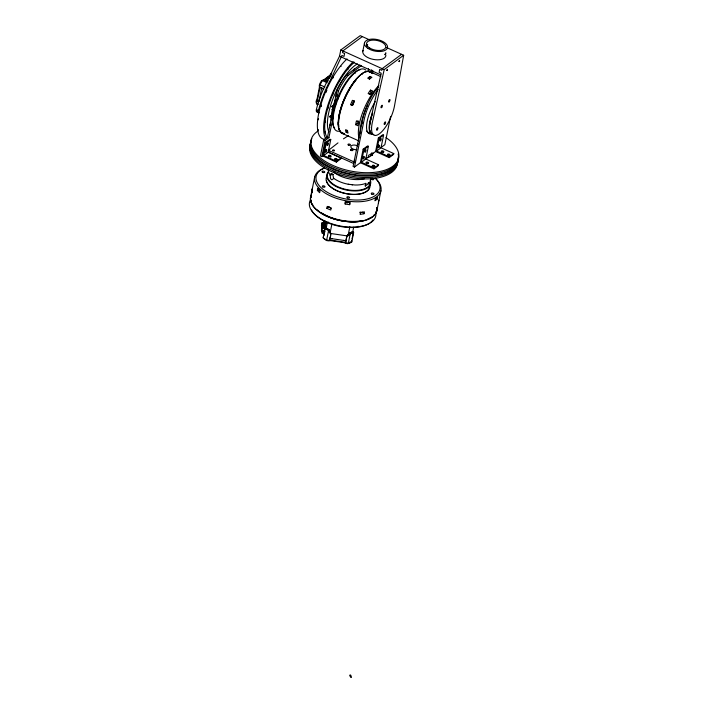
<?xml version="1.0" encoding="UTF-8"?>
<svg xmlns="http://www.w3.org/2000/svg" width="713" height="713" viewBox="0 0 713 713"><rect width="100%" height="100%" fill="white"/><g stroke="black" fill="none" stroke-linecap="round" stroke-linejoin="round"><path stroke-width="1.07" d="M324.968 122.449C323.631 121.326 326.902 119.775 324.861 123.278A44.732 15.98 -65.7 0 0 324.932 130.818L325.03 131.495M332.106 238.721A3.191 1.604 11.5 0 0 329.807 238.908C330.092 236.796 332.276 231.761 328.648 230.976M330.707 233.891L330.743 233.329M323.934 224.417L325.146 224.978L321.946 224.123L321.928 222.946L326.099 223.561M323.916 226.618L325.173 226.966L323.969 226.52M325.19 224.729L321.893 224.39L321.875 223.383L325.583 223.971M325.164 226.306L323.952 225.736M323.916 227.331L325.226 227.42L323.969 227.073M325.11 120.827L325.208 120.025A44.732 15.98 -65.7 0 1 327.133 110.533L328.123 107.503L327.365 109.481M362.32 36.595L342.864 50.926L342.534 52.584L344.611 53.528L344.022 56.425L341.937 55.489L330.912 79.143A48.992 17.495 -65.7 0 0 318.47 110.435L318.889 112.788L316.483 111.602L316.385 109.49A48.983 17.495 -65.7 0 1 328.827 78.198L339.522 56.211L340.787 49.99L360.234 35.65L369.361 39.776M348.416 68.323C347.195 71.933 347.151 67.485 348.621 68.029A44.732 15.98 -65.7 0 1 354.441 62.209M324.504 220.62L324.246 222.108M341.099 66.371L341.126 66.264M318.354 129.597L318.346 130.176M325.351 221.743L324.914 223.935M348.256 184.248L355.074 185.015A21.951 11.007 11.5 0 0 365.814 183.357L365.27 186.066L369.994 182.581L370.546 179.872A21.951 11.007 11.5 0 0 371.277 178.393M317.57 105.016A18.181 6.497 -65.7 0 1 316.412 103.385L317.347 100.034A3.191 1.141 -65.7 0 0 317.793 98.617L319.718 88.849A3.191 1.141 -65.7 0 0 319.709 87.449L320.075 84.838A18.181 6.497 -65.7 0 1 322.392 80.587L323.818 79.508L327.196 81.032M319.201 100.462L321.732 87.663M325.28 81.113L325.449 80.248A3.191 1.141 -65.7 0 0 326.447 80.23M331.456 74.74L327.124 78.011L326.697 80.159L328.274 80.872M369.387 79.544L369.994 76.451L371.901 77.316A33.823 12.076 -65.7 0 0 369.61 79.036L367.712 78.18A33.823 12.076 -65.7 0 1 369.994 76.451M310.627 196.966L314.691 177.011M359.958 65.017L346.75 74.758A29.447 10.517 -65.7 0 0 337.008 90.31L327.517 136.994L323.72 139.793L320.413 156.022L321.83 156.664L323.595 155.363M321.83 156.664L325.128 140.434L328.925 137.636L333.345 115.925M328.176 152.261L330.761 139.552L329.95 139.187L325.52 142.448L322.766 155.969L336.349 162.101L340.778 158.839L340.939 158.028L328.176 152.261L323.747 155.523L336.509 161.29L340.939 158.028M323.747 155.523L326.331 142.814L330.761 139.552M317.356 190.326L317.793 188.161A33.823 16.96 11.5 0 0 320.092 190.523L319.647 192.688A33.823 16.96 11.5 0 1 317.356 190.326L319.513 189.997M335.333 106.148L338.425 90.952A29.447 10.517 -65.7 0 1 348.158 75.391L361.375 65.649M321.928 222.946L321.465 230.602L324.584 231.057M325.654 226.404L321.884 225.852L321.777 226.395L321.848 231.083L324.673 231.493M325.529 224.238L325.574 223.641C322.223 222.599 321.287 224.069 325.208 224.194L325.28 228.169M325.003 227.162L324.968 224.559L324.95 227.438L321.937 226.992L325.226 227.42M321.465 230.602L321.991 226.725M321.848 231.083L321.964 230.54L324.789 230.959M321.884 225.852L321.955 228L322.579 228.098L322.632 227.5L325.591 228.213M323.675 223.365L324.112 221.199M326.848 208.294L327.231 206.396A33.823 16.96 11.5 0 0 331.171 208.143L330.787 210.041A33.823 16.96 11.5 0 1 326.848 208.294L329.067 206.601M336.349 162.101L336.509 161.29M323.836 233.311L322.16 233.071L322.481 231.502L324.994 231.868M323.898 225.46L325.199 225.263L323.898 225.299M324.754 223.249L325.164 221.244M324.941 223.338L325.342 221.387M345.493 242.875L346.821 236.511L348.042 235.121L350.074 234.63L349.646 232.893A16.907 8.476 11.5 0 0 352.668 231.752L353.648 232.545L351.723 242.01A18.181 9.117 11.5 0 1 348.318 243.285L344.673 242.429A3.191 1.604 11.5 0 0 343.185 242.019L331.777 240.343A3.191 1.604 11.5 0 0 329.852 240.406L326.652 240.112A18.181 9.117 11.5 0 1 323.194 237.83L324.575 229.568M323.194 237.83L325.119 228.365L326.26 227.919A16.907 8.476 11.5 0 0 329.344 229.951L328.417 231.458C332.552 232.447 330.03 238.115 329.477 240.531M325.173 229.033L325.654 228.267L322.579 228.098M326.117 228.499L327.374 222.313M326.394 228.552L326.26 227.919M362.801 51.265L364.486 42.976M326.652 240.112L328.577 230.647L329.344 229.951M330.208 232.358L331.884 224.114M368.211 71.38L368.648 69.232M345.154 203.998L345.6 201.832A33.823 16.96 11.5 0 0 350.128 202.501L349.682 204.658A33.823 16.96 11.5 0 1 345.154 203.998L345.128 201.841M378.255 87.031A30.632 10.936 -65.7 0 0 362.605 119.615L353.078 166.423L354.495 167.065L364.022 120.256A30.632 10.936 -65.7 0 1 378.273 89.357M365.805 159.008L368.389 146.299L367.578 145.924L363.149 149.186L360.395 162.716L373.977 168.847L378.407 165.585L378.567 164.774L365.805 159.008L361.375 162.27L374.138 168.036L378.567 164.774M361.375 162.27L363.96 149.561L368.389 146.299M348.185 234.996L349.86 226.752M370.261 121.424L381.197 73.225L379.12 72.28L379.708 69.375L381.794 70.32L382.132 68.662L401.579 54.322M348.318 243.285L350.243 233.819L349.646 232.893M403.665 55.266L384.209 69.598L372.338 122.369A22.335 7.977 -65.7 0 0 379.637 133.607A22.335 7.977 -65.7 0 0 394.592 105.346L403.665 55.266L386.482 47.504M352.579 232.893L352.668 231.752M352.623 232.376L353.675 227.224M352.035 238.926L353.006 234.167M365.261 186.066L365.814 183.357M381.009 147.796L383.594 135.087L382.783 134.721L378.353 137.983L375.608 151.504L389.182 157.635L393.612 154.373L393.772 153.562L381.009 147.796L376.589 151.058L389.351 156.824L393.772 153.562M376.589 151.058L379.173 138.349L383.594 135.087M364.004 213.731L364.388 211.841A33.823 16.96 11.5 0 1 360.484 212.438L360.101 214.328A33.823 16.96 11.5 0 0 364.004 213.731L362.48 212.162M373.977 168.847L374.138 168.036M390.608 116.379L384.851 144.686L381.286 147.324M377.177 199.087L377.623 196.922A33.823 16.96 11.5 0 1 375.386 198.624L374.949 200.781A33.823 16.96 11.5 0 0 377.177 199.087L375.368 198.276M376.865 210.683L380.92 190.719M389.182 157.635L389.351 156.824M333.06 78.02L333.345 77.254M353.586 70.168L354.441 68.787L354.593 69.633M327.971 107.52L328.203 106.745A44.732 15.98 -65.7 0 1 331.893 96.415L333.559 92.547A44.732 15.98 -65.7 0 1 339.263 81.425L340.27 79.446L339.326 81.371M324.647 229.319L325.378 229.105M337.998 142.885L329.37 149.65A1.916 0.963 11.5 0 0 330.057 151.085L355.038 162.368M326.224 91.237L326.162 92.351M318.39 118.723L318.328 119.837M366.847 45.445L367.685 44.723L366.874 46.434M321.198 105.301L320.93 106.602M321.305 105.114L320.903 106.558M343.514 240.397A3.191 1.604 11.5 0 1 345.823 241.252L347.026 235.513L349.825 234.078M340.368 79.562L340.645 79.116A44.732 15.98 -65.7 0 1 347.142 69.803L347.284 69.633M326.34 90.988L326.911 90.364M336.295 94.633L336.144 96.228M327.811 173.018L328.283 172.314M346.117 132.217A33.823 12.076 -65.7 0 1 345.636 129.721L347.534 130.577A33.823 12.076 -65.7 0 0 348.015 133.073L346.117 132.217L347.365 130.39M330.511 123.661L329.887 125.39L330.476 125.158M368.817 183.918L369.994 182.581M336.438 94.455L336.892 94.374M331.821 73.082L330.805 73.902A4.465 1.595 -65.7 0 1 329.281 75.73L323.515 80.079A4.465 1.595 -65.7 0 1 323.158 80.302M321.741 87.61L321.233 87.993A3.191 1.141 -65.7 0 1 321.349 89.58M316.893 100.97L318.524 101.709L319.032 101.326M355.671 124.713A33.823 12.076 -65.7 0 1 356.438 120.836L358.612 121.816A33.823 12.076 -65.7 0 0 357.846 125.693L355.671 124.713L358.826 122.324M348.55 135.515L343.47 138.848M354.495 167.065L360.742 162.457M365.208 159.168L368.781 156.53M370.564 155.22L375.92 151.272M347.686 234.764L349.575 234.042M353.648 232.545L350.243 233.819M352.356 231.885L349.432 232.991M351.384 232.714L352.267 232.295M350.377 233.098L349.352 233.401M333.238 174.427L330.253 174.97L329.62 174.141A21.951 11.007 11.5 0 1 328.399 169.141M333.265 93.18L332.41 95.168M351.964 184.81L352.605 184.854M325.101 224.408L325.725 224.506M323.934 224.542L325.181 224.782M325.556 226.262L321.385 225.656L325.395 226.119L325.422 227.973M322.009 227.893L326.18 228.508M321.51 230.165L324.477 230.602M329.994 233.392L347.98 236.021M324.504 234.898L323.497 234.746A3.191 1.604 11.5 0 0 324.121 234.417M329.531 238.338L346.465 240.816M329.451 231.235L329.041 231.083M348.809 184.373L345.671 183.696A21.951 11.007 11.5 0 1 334.682 178.999L333.675 178.25M352.4 100.399L354.308 101.255A33.823 12.076 -65.7 0 0 352.498 105.471L350.6 104.615A33.823 12.076 -65.7 0 1 352.4 100.399L354.521 100.988M350.6 104.615L352.712 105.203M340.787 49.99L384.209 69.598M339.522 56.211L380.867 74.883M369.771 71.63L380.858 76.639M346.75 74.758L348.158 75.391M370.502 90.088L372.676 91.068A33.823 12.076 -65.7 0 0 370.314 94.49L368.14 93.51A33.823 12.076 -65.7 0 1 370.502 90.088L371.161 93.537M329.762 76.585L331.839 77.521M329.121 77.949L329.664 78.189M327.124 78.011L328.693 78.724M322.392 80.587L327.222 82.77M337.008 90.31L338.425 90.952M320.075 84.838L324.905 87.022M319.602 87.253L323.845 89.17M331.884 109.561L333.809 110.435M316.412 103.385L318.346 104.258M316.385 109.49L318.47 110.426M378.353 137.983L379.173 138.349M316.269 110.372L318.354 111.317M316.305 111.094L318.381 112.039M316.483 111.602L319.326 112.779M342.338 133.447L358.773 140.871M363.149 149.186L363.96 149.561M327.517 136.994L328.925 137.636M323.72 139.793L325.128 140.434M325.52 142.448L326.331 142.814M353.71 163.535L329.727 152.707A1.916 0.963 11.5 0 1 329.041 151.272M329.468 230.112L326.474 228.151M328.577 230.647L325.119 228.365M323.818 79.508L324.13 79.74A3.191 1.141 -65.7 0 0 324.816 79.499L330.582 75.15A3.191 1.141 -65.7 0 0 331.117 74.615M325.235 132.68L325.342 133.153A44.732 15.98 -65.7 0 0 327.401 137.85M351.705 240.548L351.723 242.01M349.646 202.501L349.682 204.658M350.226 241.698L350.243 242.687A16.907 8.476 11.5 0 1 347.65 243.659L345.662 243.32A4.465 2.237 11.5 0 0 342.953 242.447L331.545 240.771A4.465 2.237 11.5 0 0 328.845 240.86L326.857 240.611A16.907 8.476 11.5 0 1 324.228 238.873M325.547 221.244L325.591 228.534M322.561 223.205L322.508 223.802M322.133 230.932L322.16 233.071M385.858 54.999A11.738 5.891 11.5 0 1 373.157 59.375A11.738 5.891 11.5 0 1 363.122 50.391M373.808 134.481A22.335 7.977 -65.7 0 1 371.847 115.845M372.097 115.132A22.335 7.977 -65.7 0 1 372.632 113.688M371.892 133.688A22.968 8.208 -65.7 0 1 366.687 124.454A22.968 8.208 -65.7 0 1 375.288 101.629M370.484 133.046A22.968 8.208 -65.7 0 1 368.924 133.295M338.488 131.335A33.823 12.076 -65.7 0 1 339.522 95.462A33.823 12.076 -65.7 0 1 365.849 70.159M334.691 128.162A32.54 11.622 -65.7 0 1 338.47 96.032A32.54 11.622 -65.7 0 1 360.11 69.678M343.006 133.634A33.823 12.076 -65.7 0 1 345.636 96.005A33.823 12.076 -65.7 0 1 371.642 73.109M343.755 133.714A33.823 12.076 -65.7 0 0 344.548 133.688A33.823 12.076 -65.7 0 1 344.789 98.136A33.823 12.076 -65.7 0 1 371.58 72.931M369.379 71.87A33.502 11.961 -65.7 0 1 370.68 72.476M343.399 133.465A33.502 11.961 -65.7 0 1 339.985 130.684M339.611 129.855A33.502 11.961 -65.7 0 1 339.299 128.928M338.844 126.798A33.502 11.961 -65.7 0 1 338.648 124.32M338.639 122.966A33.502 11.961 -65.7 0 1 356.366 79.642M361.544 74.562A33.502 11.961 -65.7 0 1 362.534 73.831M338.345 98.866A2.424 0.865 -65.7 0 1 338.283 97.886M338.728 96.478A2.424 0.865 -65.7 0 1 338.96 96.014M339.486 95.212A2.424 0.865 -65.7 0 1 339.762 94.918M354.878 73.109A2.424 0.865 -65.7 0 1 355.502 73.047M369.37 94.392A1.373 0.49 -65.7 0 1 370.314 93.26A1.373 0.49 -65.7 0 1 370.448 94.33M358.692 121.629A1.373 0.49 -65.7 0 1 357.908 122.066A1.373 0.49 -65.7 0 1 358.078 120.755M358.969 137.966A33.823 12.076 -65.7 0 1 378.897 85.533M360.145 133.741A32.54 11.622 -65.7 0 1 366.054 108.519M366.874 106.683A32.54 11.622 -65.7 0 1 367.73 104.873M362.177 123.643A1.373 0.49 -65.7 0 1 362.578 122.395M369.744 71.968A33.502 11.961 -65.7 0 1 370.377 72.352M343.604 133.331A33.502 11.961 -65.7 0 1 339.45 130.256M338.256 124.927A33.502 11.961 -65.7 0 1 338.229 122.173M338.675 117.52A33.502 11.961 -65.7 0 1 356.91 78.332M365.894 71.746A33.502 11.961 -65.7 0 1 369.067 71.692M369.53 132.823A22.335 7.977 -65.7 0 1 368.113 132.493M367.329 131.905A22.335 7.977 -65.7 0 1 366.696 131.04M369.646 132.306A21.951 7.843 -65.7 0 1 368.648 132.244M372.444 134.329A22.335 7.977 -65.7 0 1 372.596 112.823M372.721 134.089A21.951 7.843 -65.7 0 1 369.904 130.292M369.673 127.877A21.951 7.843 -65.7 0 1 369.682 126.959M369.824 124.998A21.951 7.843 -65.7 0 1 370.136 122.877M370.6 120.622A21.951 7.843 -65.7 0 1 370.894 119.454M371.223 118.269A21.951 7.843 -65.7 0 1 371.589 117.066M316.911 103.287A16.907 6.043 -65.7 0 1 316.037 102.048L316.412 100.319A4.465 1.595 -65.7 0 0 317.338 97.645L319.272 87.877A4.465 1.595 -65.7 0 0 319.255 85.916L319.558 84.241A16.907 6.043 -65.7 0 1 321.313 81.006L322.276 80.284A4.465 1.595 -65.7 0 0 322.543 80.426M319.424 99.348A3.191 1.141 -65.7 0 1 318.524 101.709M324.201 139.311A46.835 16.729 -65.7 0 1 320.458 106.192A46.835 16.729 -65.7 0 1 347.035 58.921M372.756 70.444A46.835 16.729 -65.7 0 1 372.596 73.626M325.725 138.643A46.835 16.729 -65.7 0 1 329.076 101.638A46.835 16.729 -65.7 0 1 353.283 61.737M371.633 69.776A44.732 15.98 -65.7 0 1 371.625 72.646M368.389 68.813A39.563 14.126 -65.7 0 1 368.826 71.63M328.96 132.012A39.563 14.126 -65.7 0 1 334.041 96.068A39.563 14.126 -65.7 0 1 357.409 63.903M331.189 120.114A32.415 11.577 -65.7 0 1 335.297 99.882M398.202 156.994A44.669 22.397 11.5 0 1 351.91 174.186A44.669 22.397 11.5 0 1 310.948 141.406M398.193 154.017A44.669 22.397 11.5 0 1 352.195 172.778A44.669 22.397 11.5 0 1 311.839 138.589M372.632 154.427A18.502 9.278 11.5 0 1 372.427 155.024M372.516 154.596A18.502 9.278 11.5 0 1 372.471 155.22M386 137.645A44.669 22.397 11.5 0 1 388.041 168.963A44.669 22.397 11.5 0 1 328.337 163.17A44.669 22.397 11.5 0 1 318.007 131.049M372.917 153.028A18.502 9.278 11.5 0 1 365.519 158.277M397.792 158.999A44.669 22.397 11.5 0 1 350.021 175.906A44.669 22.397 11.5 0 1 311.153 141.994M398.166 159.142A44.669 22.397 11.5 0 1 350.306 174.507A44.669 22.397 11.5 0 1 310.823 142.003M397.506 160.407A44.669 22.397 11.5 0 1 351.224 177.59A44.669 22.397 11.5 0 1 310.253 144.81M375.956 213.802A33.823 16.96 11.5 0 1 338.951 225.736A33.823 16.96 11.5 0 1 310.342 200.121M372.935 219.952A32.54 16.319 11.5 0 1 370.635 222.394M369.655 223.116A32.54 16.319 11.5 0 1 337.819 225.968A32.54 16.319 11.5 0 1 311.519 209.987M376.919 207.51A33.823 16.96 11.5 0 1 341.01 220.691A33.823 16.96 11.5 0 1 311.412 194.872M376.616 210.264A33.502 16.8 11.5 0 1 375.519 213.098M374.218 214.827A33.502 16.8 11.5 0 1 373.407 215.638M371.464 217.117A33.502 16.8 11.5 0 1 367.81 218.971M361.767 220.673A33.502 16.8 11.5 0 1 321.527 212.911M318.782 211.039A33.502 16.8 11.5 0 1 317.535 210.059M312.802 204.889A33.502 16.8 11.5 0 1 312.178 203.82M311.269 201.699A33.502 16.8 11.5 0 1 310.823 199.604M310.85 197.572A33.502 16.8 11.5 0 1 311.349 195.62M358.434 226.342A2.424 1.212 11.5 0 1 357.516 226.449M328.559 222.242A2.424 1.212 11.5 0 1 328.042 222.153M348.693 202.136A1.373 0.686 11.5 0 1 347.213 202.43A1.373 0.686 11.5 0 1 346.028 201.565M346.09 202.75A1.373 0.686 11.5 0 1 347.712 202.884M376.099 179.043A33.823 16.96 11.5 0 1 367.605 200.692A33.823 16.96 11.5 0 1 322.704 191.396A33.823 16.96 11.5 0 1 323.96 168.25M375.368 178.259A32.54 16.319 11.5 0 1 367.204 198.954A32.54 16.319 11.5 0 1 324.219 190.291A32.54 16.319 11.5 0 1 324.46 168.001M378.416 200.38A33.823 16.96 11.5 0 1 378.451 202.724M376.972 207.581A33.823 16.96 11.5 0 1 341.135 220.602A33.823 16.96 11.5 0 1 311.305 195.023M378.888 200.059A33.823 16.96 11.5 0 1 378.835 200.834M372.391 178.339A1.373 0.686 11.5 0 1 373.755 179.239A1.373 0.686 11.5 0 1 372.418 179.738A1.373 0.686 11.5 0 1 371.054 178.847M376.562 210.549A33.502 16.8 11.5 0 1 375.484 213.454M363.095 220.816A33.502 16.8 11.5 0 1 361.438 221.155M359.709 221.422A33.502 16.8 11.5 0 1 322.098 213.74M310.948 201.298A33.502 16.8 11.5 0 1 310.761 200.237M310.743 198.152A33.502 16.8 11.5 0 1 311.224 196.155M331.144 208.098A1.373 0.686 11.5 0 1 329.78 207.198M360.849 212.1A1.373 0.686 11.5 0 1 359.682 212.278M369.851 184.186A22.335 11.203 11.5 0 1 346.937 193.704A22.335 11.203 11.5 0 1 326.741 176.539M369.494 187.341A21.951 11.007 11.5 0 1 367.801 190.335M367.24 190.852A21.951 11.007 11.5 0 1 346.883 193.838A21.951 11.007 11.5 0 1 327.855 183.856M327.419 183.161A21.951 11.007 11.5 0 1 327.062 182.457M326.777 181.753A21.951 11.007 11.5 0 1 326.438 180.362M326.527 178.357A21.951 11.007 11.5 0 1 326.973 177.091M370.314 180.068A22.335 11.203 11.5 0 1 346.981 190.175A22.335 11.203 11.5 0 1 328.221 171.949M370.404 181.271A21.951 11.007 11.5 0 1 346.402 189.524A21.951 11.007 11.5 0 1 328.14 172.43M353.443 232.144A17.87 8.957 11.5 0 1 350.136 233.383M328.818 230.272A17.87 8.957 11.5 0 1 325.44 228.053M364.61 178.713A21.951 11.007 11.5 0 1 333.72 172.047M371.91 152.76A17.87 8.957 11.5 0 1 368.229 155.479M354.744 160.541A0.954 0.481 11.5 0 1 354.717 159.765M356.874 149.757A4.465 2.237 11.5 0 1 350.823 146.504A4.465 2.237 11.5 0 1 357.694 145.907M357.587 144.997A1.274 0.642 11.5 0 1 358.354 144.16M334.727 159.427A1.274 0.642 11.5 0 1 336.028 159.364A1.274 0.642 11.5 0 1 336.999 160.033M328.354 156.45A1.274 0.642 11.5 0 1 329.985 156.2A1.274 0.642 11.5 0 1 330.716 157.208M327.588 142.858A1.274 0.455 -65.7 0 1 326.973 144.721M325.502 149.543A1.274 0.455 -65.7 0 1 325.832 150.452A1.274 0.455 -65.7 0 1 324.772 151.789M372.133 166.459A1.274 0.642 11.5 0 1 373.817 166.156A1.274 0.642 11.5 0 1 374.414 167.234M366.081 163.045A1.274 0.642 11.5 0 1 367.453 162.894A1.274 0.642 11.5 0 1 368.469 163.642M365.225 150.042A1.274 0.455 -65.7 0 1 364.771 151.218M363.568 156.423A1.274 0.455 -65.7 0 1 363.274 157.653A1.274 0.455 -65.7 0 1 362.534 158.536M387.631 155.764A1.274 0.642 11.5 0 1 387.453 155.594M387.56 154.962A1.274 0.642 11.5 0 1 389.022 154.944A1.274 0.642 11.5 0 1 389.842 155.737M381.17 152.145A1.274 0.642 11.5 0 1 382.168 151.619A1.274 0.642 11.5 0 1 383.612 152.252M380.359 138.277A1.274 0.455 -65.7 0 1 380.332 139.267A1.274 0.455 -65.7 0 1 379.637 140.434M379.592 138.812A1.274 0.455 -65.7 0 1 379.762 138.572M378.719 145.06A1.274 0.455 -65.7 0 1 378.246 146.86M378.166 145.238A1.274 0.455 -65.7 0 1 378.336 145.078M324.558 132.654C325.921 133.794 325.645 129.008 324.558 132.654M385.84 53.02L384.993 54.66L385.84 53.02M330.181 175.336L330.591 178.562A3.253 1.747 79.8 0 0 331.91 179.828L333.604 178.607L332.944 174.73A3.253 1.747 79.8 0 0 331.625 173.464L330.859 173.633L330.181 175.336M386.803 70.329C387.489 71.755 387.908 67.494 386.803 70.329M398.977 61.363C399.672 62.78 400.091 58.519 398.977 61.363M368.648 182.608L368.131 183.401L368.657 182.555M329.789 116.852C330.689 118.714 331.242 113.144 329.789 116.852M331.857 106.709C332.757 108.563 333.31 102.993 331.857 106.709M312.33 188.749L311.946 190.647A33.823 16.96 11.5 0 0 311.982 192.991L312.365 191.102A33.823 16.96 11.5 0 1 312.33 188.749M351.09 677.35L349.664 675.692A1.595 0.749 83.5 0 1 350.653 675.166A1.595 0.749 83.5 0 1 351.09 677.35M367.855 48.324A11.738 5.891 11.5 0 0 387.186 48.511A11.738 5.891 11.5 0 0 372.952 39.081A11.738 5.891 11.5 0 0 367.855 48.324M369.655 48.003A9.786 4.911 11.5 0 0 385.546 47.762A9.786 4.911 11.5 0 0 373.184 40.106A9.786 4.911 11.5 0 0 369.655 48.003M384.868 124.089A1.373 0.49 -65.7 0 0 385.501 121.941A1.373 0.49 -65.7 0 0 384.254 123.411A1.373 0.49 -65.7 0 0 384.868 124.089M377.239 129.846A1.373 0.49 -65.7 0 0 377.881 127.698A1.373 0.49 -65.7 0 0 376.642 129.151A1.373 0.49 -65.7 0 0 377.239 129.846M381.731 107.387A1.373 0.49 -65.7 0 0 382.266 105.292A1.373 0.49 -65.7 0 0 381.027 106.905A1.373 0.49 -65.7 0 0 381.731 107.387M389.28 101.727A1.373 0.49 -65.7 0 0 389.922 99.579A1.373 0.49 -65.7 0 0 388.674 101.032A1.373 0.49 -65.7 0 0 389.28 101.727M353.113 103.955A1.373 0.49 -65.7 0 0 353.8 101.79A1.373 0.49 -65.7 0 0 352.561 103.162A1.373 0.49 -65.7 0 0 353.113 103.955M322.472 172.225A1.373 0.686 11.5 0 0 324.727 172.243A1.373 0.686 11.5 0 0 323.051 171.138A1.373 0.686 11.5 0 0 322.472 172.225M322.704 186.877A1.373 0.686 11.5 0 0 324.959 186.895A1.373 0.686 11.5 0 0 323.292 185.799A1.373 0.686 11.5 0 0 322.704 186.877M371.687 194.052A1.373 0.686 11.5 0 0 373.942 194.07A1.373 0.686 11.5 0 0 372.275 192.965A1.373 0.686 11.5 0 0 371.687 194.052M347.311 197.795A1.373 0.686 11.5 0 0 349.566 197.813A1.373 0.686 11.5 0 0 347.899 196.708A1.373 0.686 11.5 0 0 347.311 197.795M332.909 150.666A0.954 0.481 11.5 0 0 334.486 150.684A0.954 0.481 11.5 0 0 333.336 149.908A0.954 0.481 11.5 0 0 332.909 150.666M348.327 145.024A1.274 0.642 11.5 0 0 350.431 145.06A1.274 0.642 11.5 0 0 348.898 144.026A1.274 0.642 11.5 0 0 348.327 145.024M350.796 150.265A1.274 0.642 11.5 0 0 352.917 150.345A1.274 0.642 11.5 0 0 351.447 149.293A1.274 0.642 11.5 0 0 350.796 150.265M334.958 159.418A1.274 0.642 11.5 0 0 337.106 159.543A1.274 0.642 11.5 0 0 335.707 158.473A1.274 0.642 11.5 0 0 334.958 159.418M328.934 156.316A1.274 0.642 11.5 0 0 330.984 156.254A1.274 0.642 11.5 0 0 329.335 155.265A1.274 0.642 11.5 0 0 328.934 156.316M327.784 145.087A1.274 0.455 -65.7 0 0 328.337 143.108A1.274 0.455 -65.7 0 0 327.178 144.534A1.274 0.455 -65.7 0 0 327.784 145.087M326.046 151.914A1.274 0.455 -65.7 0 0 326.697 149.899A1.274 0.455 -65.7 0 0 325.538 151.165A1.274 0.455 -65.7 0 0 326.046 151.914M372.587 166.165A1.274 0.642 11.5 0 0 374.726 166.289A1.274 0.642 11.5 0 0 373.336 165.22A1.274 0.642 11.5 0 0 372.587 166.165M366.562 163.054A1.274 0.642 11.5 0 0 368.612 163.001A1.274 0.642 11.5 0 0 366.963 162.011A1.274 0.642 11.5 0 0 366.562 163.054M365.413 151.833A1.274 0.455 -65.7 0 0 365.965 149.855A1.274 0.455 -65.7 0 0 364.798 151.281A1.274 0.455 -65.7 0 0 365.413 151.833M363.675 158.66A1.274 0.455 -65.7 0 0 364.325 156.637A1.274 0.455 -65.7 0 0 363.167 157.903A1.274 0.455 -65.7 0 0 363.675 158.66M387.792 154.953A1.274 0.642 11.5 0 0 389.94 155.077A1.274 0.642 11.5 0 0 388.54 154.008A1.274 0.642 11.5 0 0 387.792 154.953M381.767 151.851A1.274 0.642 11.5 0 0 383.826 151.789A1.274 0.642 11.5 0 0 382.177 150.799A1.274 0.642 11.5 0 0 381.767 151.851M380.626 140.621A1.274 0.455 -65.7 0 0 381.17 138.643A1.274 0.455 -65.7 0 0 380.011 140.069A1.274 0.455 -65.7 0 0 380.626 140.621M378.879 147.448A1.274 0.455 -65.7 0 0 379.539 145.434A1.274 0.455 -65.7 0 0 378.38 146.7A1.274 0.455 -65.7 0 0 378.879 147.448"/></g></svg>
